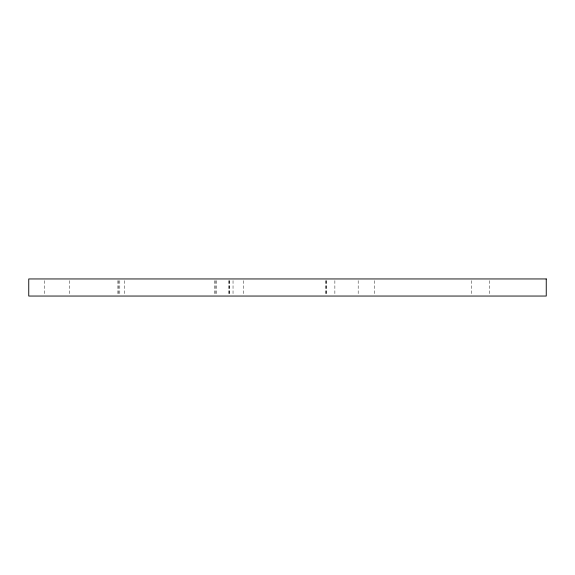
<?xml version="1.0" encoding="UTF-8"?>
<svg xmlns="http://www.w3.org/2000/svg" width="575" height="575" viewBox="0 0 575 575"><rect width="100%" height="100%" fill="white"/><g stroke="black" fill="none" stroke-linecap="round" stroke-linejoin="round"><path stroke-width="0.43" stroke-dasharray="2.88 2.16" d="M489.253 280.658L489.253 294.342M471.32 280.658L471.32 294.342M374.433 280.658L374.433 294.342M358.175 280.658L358.175 294.342M334.873 280.658L334.873 294.342M326.564 280.658L326.564 294.342M326.118 280.658L326.118 294.342M325.22 280.658L325.22 294.342M243.685 280.658L243.685 294.342M233.033 280.658L233.033 294.342M229.677 280.658L229.677 294.342M229.231 280.658L229.231 294.342M228.333 280.658L228.333 294.342M216.689 280.658L216.689 294.342M215.611 280.658L215.611 294.342M214.784 280.658L214.784 294.342M124.746 280.658L124.746 294.342M119.801 280.658L119.801 294.342M118.723 280.658L118.723 294.342M117.897 280.658L117.897 294.342M69.769 280.658L69.783 294.342M44.706 280.658L44.728 294.342"/><path stroke-width="0.86" d="M546.25 278.954L28.75 278.954L28.75 296.046L546.25 296.046L546.25 278.954"/></g></svg>
